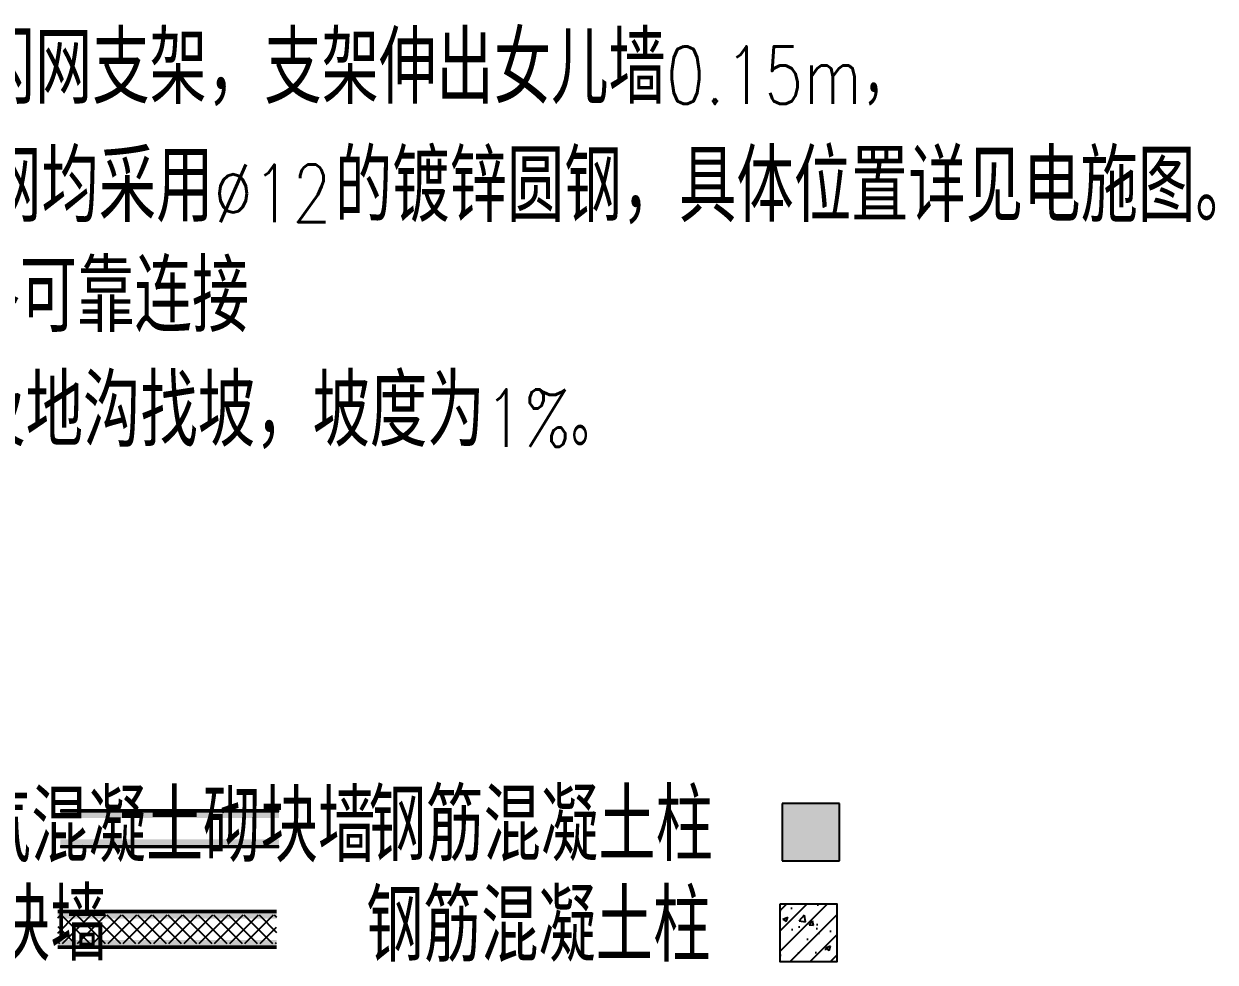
# Model space of a CAD drawing. Extents: x 458975 to 585950, y -118893 to 21149.
# Drawn here: x 515274 to 523582, y -13410 to -6867 of the extents above; entities that cross this region are included whole.
import ezdxf

# ---------------------------------------------------------------- set-up
doc = ezdxf.new("R2010")
doc.units = 0
doc.header["$LTSCALE"] = 1000
doc.header["$MEASUREMENT"] = 0
doc.layers.get('0').update_dxf_attribs({"linetype": 'CONTINUOUS'})
doc.layers.add('PUB_TEXT', color=7, linetype='CONTINUOUS')
doc.layers.add('SOLID_HATCH', color=251, linetype='CONTINUOUS')
doc.styles.add('-HZTXTSIMPLEX', font='SIMPLEX.shx', dxfattribs={"width": 0.8, "bigfont": 'HZTXT.shx'})
doc.styles.add('_HZTXT', font='txt.shx', dxfattribs={"width": 0.8, "bigfont": 'HZTXT.shx'})
doc.styles.add('Hztxt', font='tssdeng.shx', dxfattribs={"width": 0.7, "bigfont": 'hztxt.shx'})

# ---------------------------------------------------------------- blocks, each defined once
blk = doc.blocks.new('_FZH')
for p, q in [((-0.5, 0.5), (-0.5, -0.5)), ((0.5, 0.5), (-0.5, 0.5)), ((0.5, -0.5), (0.5, 0.5)), ((-0.5, -0.5), (0.5, -0.5))]:
    blk.add_line(p, q)
at = {"layer": 'SOLID_HATCH'}
blk.add_solid([(0.5, 0.5), (0.5, -0.5), (-0.5, 0.5), (-0.5, -0.5)], dxfattribs=at)

msp = doc.modelspace()

# ---------------------------------------------------------------- hatches: boundary and pattern name
h = msp.add_hatch()
h.set_pattern_fill('AN31C', color=256, scale=500, style=0)
h.set_pattern_definition([(45, (-99808.41, 145118.77), (-70.710678, 70.710678), []), (50, (-99808.4, 145118.77), (358.63009, -31.37607), [37.5, -412.5]), (355, (-99808.4, 145118.77), (-69.37567, 376.09607), [30, -330]), (100.4514, (-99778.52, 145116.16), (289.2547, 344.71977), [31.8701, -350.57106]), (46.1842, (-99808.4, 145218.77), (533.62052, -82.7595), [56.25, -618.75]), (96.6356, (-99763.94, 145211.9), (467.33135, 487.05894), [47.80514, -525.8565]), (351.1842, (-99808.4, 145218.8), (467.33097, 487.0593), [45, -495]), (21, (-99758.4, 145193.77), (298.45353, -201.30945), [37.5, -412.5]), (326, (-99758.4, 145193.77), (121.65767, 362.57502), [30, -330]), (71.4514, (-99733.53, 145177), (420.11131, 161.26525), [31.8701, -350.57106]), (37.5, (-99808.4, 145118.77), (6.079928, 166.446927), [0, -326, 0, -335, 0, -331.25]), (7.5, (-99808.4, 145118.77), (131.53477, 197.205856), [0, -191, 0, -318.5, 0, -126.25]), (327.5, (-99919.9, 145118.77), (266.911218, -11.277436), [0, -125, 0, -390, 0, -517.5]), (317.5, (-99969.9, 145118.77), (291.593085, 50.05249), [0, -162.5, 0, -259, 0, -367.5])])
h.paths.add_polyline_path([(520545.1, -13004.5), (520545.1, -13404.5), (520945.1, -13404.5), (520945.1, -13004.5)])
h = msp.add_hatch()
h.set_pattern_fill('ANSI37', color=256, scale=600, style=0)
h.set_pattern_definition([(45, (-99808.406, 145118.774), (-53.033009, 53.033009), []), (135, (-99808.406, 145118.774), (-53.033009, -53.033009), [])])
h.paths.add_polyline_path([(517037.2, -13080.8), (515510.8, -13080.8), (515510.8, -13280.8), (517037.2, -13280.8)])

# ---------------------------------------------------------------- linework, layer by layer
for p, q in [((520945.1, -13004.5), (520545.1, -13004.5)), ((520945.1, -13404.5), (520945.1, -13004.5)), ((520545.1, -13404.5), (520945.1, -13404.5))]:
    msp.add_line(p, q)
for points in [[(520545.1, -13004.5), (520545.1, -13404.5)], [(520545.1, -13004.5), (520545.1, -13404.5), (520945.1, -13404.5), (520945.1, -13004.5), (520545.1, -13004.5)]]:
    msp.add_lwpolyline(points)
at = {"layer": 'PUB_TEXT'}
for p, q in [((515528.3, -12354.4, 7.3), (517054.7, -12354.4, 7.3)), ((515528.3, -12604.4, 7.3), (517054.7, -12604.4, 7.3)), ((515510.8, -13055.8, 7.3), (517037.2, -13055.8, 7.3)), ((515510.8, -13305.8, 7.3), (517037.2, -13305.8, 7.3))]:
    msp.add_line(p, q, dxfattribs=at)
at = {"layer": 'PUB_TEXT', "const_width": 50}
for points in [[(515528.3, -12379.4), (517054.7, -12379.4)], [(515528.3, -12579.4), (517054.7, -12579.4)], [(515510.8, -13080.8), (517037.2, -13080.8)], [(515510.8, -13280.8), (517037.2, -13280.8)]]:
    msp.add_lwpolyline(points, dxfattribs=at)
at = {"layer": 'PUB_TEXT', "const_width": 25, "elevation": 7.3}
for points in [[(515528.3, -12354.4), (517054.7, -12354.4)], [(515528.3, -12604.4), (517054.7, -12604.4)], [(515510.8, -13055.8), (517037.2, -13055.8)], [(515510.8, -13305.8), (517037.2, -13305.8)]]:
    msp.add_lwpolyline(points, dxfattribs=at)

# ---------------------------------------------------------------- block references
at = {"layer": 'PUB_TEXT', "xscale": 400, "yscale": 400, "zscale": 400}
msp.add_blockref('_FZH', (520762.6, -12503.1), dxfattribs=at)

# ---------------------------------------------------------------- texts
at = {"layer": 'PUB_TEXT', "width": 0.8}
for s, height, style, p in [('镀锌圆钢做接闪网支架，支架伸出女儿墙', 500, 'Hztxt', (512551.2, -7424.5)), ('0.15m，', 400, '-HZTXTSIMPLEX', (519751.2, -7424.5)), ('建筑物屋顶接闪网均采用', 500, 'Hztxt', (512197, -8248.6)), ('的镀锌圆钢，具体位置详见电施图。', 500, 'Hztxt', (517443.2, -8248.6)), ('%%c12', 400, '-HZTXTSIMPLEX', (516597, -8248.6)), ('所有屋面突出金属物体均应与避雷带或避雷网格可靠连接', 500, 'Hztxt', (506846.2, -9015.9)), ('范围内向地漏及地沟找坡，坡度为', 500, 'Hztxt', (512487.5, -9815.9)), ('1%。', 400, '-HZTXTSIMPLEX', (518487.5, -9815.9)), ('图中               加气混凝土砌块墙', 500, '_HZTXT', (507911.8, -12712.7)), ('钢筋混凝土柱', 500, '_HZTXT', (517679.8, -12705.6)), ('及以上比例图中     加气混凝土砌块墙', 500, '_HZTXT', (507921.4, -13399.7)), ('钢筋混凝土柱', 500, '_HZTXT', (517662.3, -13407))]:
    msp.add_text(s, height=height, dxfattribs=dict(at, style=style)).set_placement(p)

doc.saveas('drawing.dxf')
